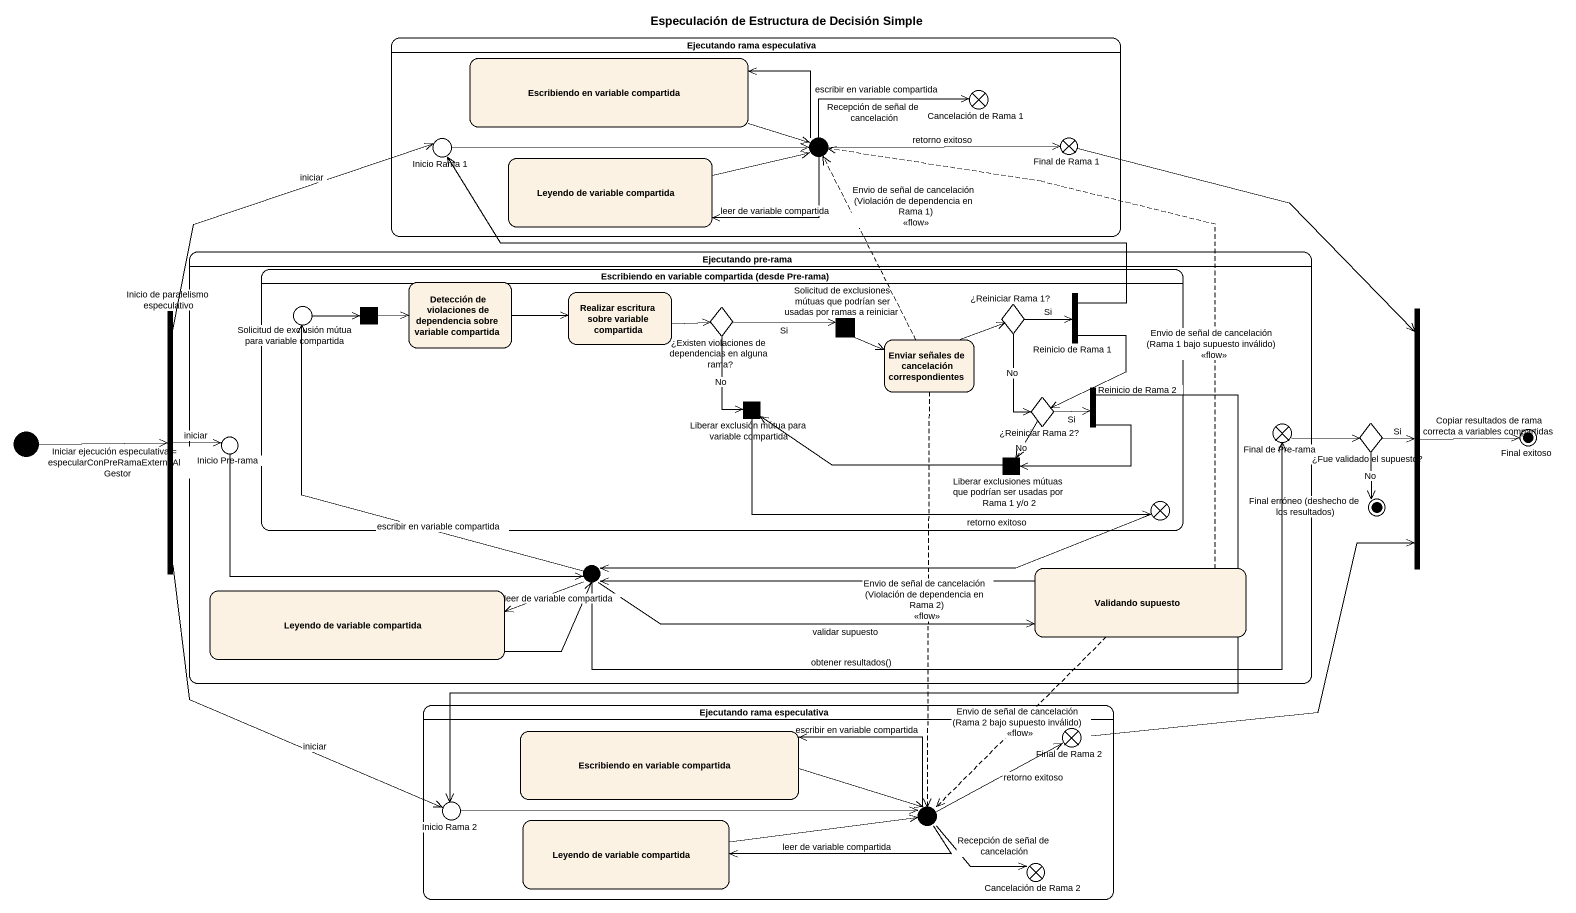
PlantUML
@startuml
title Especulación de Estructura de Decisión Simple
hide empty description
state "Ejecutando rama especulativa" as Ejecutando_rama_especulativa {
  state "Escribiendo en variable compartida" as Escribiendo_en_variable
  state "Cancelación de Rama 1" as Cancelación_de_Rama_1 <<exitPoint>>
  state "Inicio Rama 1" as Inicio_Rama_1 <<entryPoint>>
  state junction1 <<choice>>
  state "Final de Rama 1" as Final_de_Rama_1 <<exitPoint>>
  state "Leyendo de variable compartida" as Leyendo_de_variable
}
state "Ejecutando pre-rama" as Ejecutando_pre_rama {
  state "Escribiendo en variable compartida (desde Pre-rama)" as Escribiendo_en_variable_2 {
    state entry1 <<entryPoint>>
    state "Solicitud de exclusión mútua para variable compartida" as Solicitud_de_exclusión <<fork>>
    state "Detección de violaciones de dependencia sobre variable compartida" as Detección_de_violaciones_de
    state "Realizar escritura sobre variable compartida" as Realizar_escritura_sobre
    state "¿Existen violaciones de dependencias en alguna rama?" as Existen_violaciones_de <<choice>>
    state "¿Reiniciar Rama 1?" as Reiniciar_Rama_1 <<choice>>
    state "Reinicio de Rama 1" as Reinicio_de_Rama_1 <<fork>>
    state "Solicitud de exclusiones mútuas que podrían ser usadas por ramas a reiniciar" as Solicitud_de_exclusiones <<fork>>
    state "Enviar señales de cancelación correspondientes" as Enviar_señales_de
    state "Liberar exclusión mútua para variable compartida" as Liberar_exclusión_mútua <<join>>
    state "¿Reiniciar Rama 2?" as Reiniciar_Rama_2 <<choice>>
    state "Reinicio de Rama 2" as Reinicio_de_Rama_2 <<fork>>
    state "Liberar exclusiones mútuas que podrían ser usadas por Rama 1 y/o 2" as Liberar_exclusiones_mútuas <<join>>
    state exit1 <<exitPoint>>
  }
  state "Final de Pre-rama" as Final_de_Pre_rama <<exitPoint>>
  state "Inicio Pre-rama" as Inicio_Pre_rama <<entryPoint>>
  state junction2 <<choice>>
  state "Validando supuesto" as Validando_supuesto
  state "Leyendo de variable compartida" as Leyendo_de_variable_2
}
state fork1 <<join>>
state "Inicio de paralelismo especulativo" as Inicio_de_paralelismo <<fork>>
state "¿Fue validado el supuesto?" as Fue_validado_el_supuesto <<choice>>
state "Final exitoso" as Final_exitoso <<end>>
state "Final erróneo (deshecho de los resultados)" as Final_erróneo_deshecho_de <<end>>
state "Ejecutando rama especulativa" as Ejecutando_rama_especulativa_2 {
  state "Escribiendo en variable compartida" as Escribiendo_en_variable_3
  state "Final de Rama 2" as Final_de_Rama_2 <<exitPoint>>
  state "Inicio Rama 2" as Inicio_Rama_2 <<entryPoint>>
  state junction3 <<choice>>
  state "Leyendo de variable compartida" as Leyendo_de_variable_3
  state "Cancelación de Rama 2" as Cancelación_de_Rama_2 <<exitPoint>>
}
[*] -right-> Inicio_de_paralelismo : Iniciar ejecución especulativa = especularConPreRamaExternaAlGestor
Escribiendo_en_variable -right-> junction1
Inicio_Rama_1 -right-> junction1
junction1 -left-> Escribiendo_en_variable : escribir en variable compartida
junction1 -right-> Cancelación_de_Rama_1 : Recepción de señal de cancelación
junction1 -right-> Final_de_Rama_1 : retorno exitoso
junction1 -left-> Leyendo_de_variable : leer de variable compartida
Final_de_Rama_1 --> fork1
Leyendo_de_variable -right-> junction1
entry1 -right-> Solicitud_de_exclusión
Solicitud_de_exclusión -right-> Detección_de_violaciones_de
Detección_de_violaciones_de -right-> Realizar_escritura_sobre
Realizar_escritura_sobre -right-> Existen_violaciones_de
Existen_violaciones_de -right-> Solicitud_de_exclusiones : Si
Existen_violaciones_de --> Liberar_exclusión_mútua : No
Reiniciar_Rama_1 -right-> Reinicio_de_Rama_1 : Si
Reiniciar_Rama_1 --> Reiniciar_Rama_2 : No
Reinicio_de_Rama_1 -left-> Inicio_Rama_1
Reinicio_de_Rama_1 --> Reiniciar_Rama_2
fork1 -right-> Final_exitoso : Copiar resultados de rama correcta a variables compartidas
Inicio_de_paralelismo -up-> Inicio_Rama_1 : iniciar
Inicio_de_paralelismo -right-> Inicio_Pre_rama : iniciar
Inicio_de_paralelismo --> Inicio_Rama_2 : iniciar
Solicitud_de_exclusiones -right-> Enviar_señales_de
Enviar_señales_de -up[dashed]-> junction1 : Envio de señal de cancelación (Violación de dependencia en Rama 1)\n<<flow>>
Enviar_señales_de -right-> Reiniciar_Rama_1
Enviar_señales_de -[dashed]-> junction3 : Envio de señal de cancelación (Violación de dependencia en Rama 2)\n<<flow>>
Liberar_exclusión_mútua -right-> exit1 : retorno exitoso
Reiniciar_Rama_2 -right-> Reinicio_de_Rama_2 : Si
Reiniciar_Rama_2 --> Liberar_exclusiones_mútuas : No
Reinicio_de_Rama_2 --> Liberar_exclusiones_mútuas
Reinicio_de_Rama_2 --> Inicio_Rama_2
Final_de_Pre_rama -right-> Fue_validado_el_supuesto
Fue_validado_el_supuesto -right-> fork1 : Si
Fue_validado_el_supuesto --> Final_erróneo_deshecho_de : No
Inicio_Pre_rama -right-> junction2
Liberar_exclusiones_mútuas -left-> Liberar_exclusión_mútua
exit1 -left-> junction2
junction2 -up-> entry1 : escribir en variable compartida
junction2 -right-> Final_de_Pre_rama : obtener resultados()
junction2 -right-> Validando_supuesto : validar supuesto
junction2 -left-> Leyendo_de_variable_2 : leer de variable compartida
Validando_supuesto -up[dashed]-> junction1 : Envio de señal de cancelación (Rama 1 bajo supuesto inválido)\n<<flow>>
Validando_supuesto -left-> junction2
Validando_supuesto -[dashed]-> junction3 : Envio de señal de cancelación (Rama 2 bajo supuesto inválido)\n<<flow>>
Leyendo_de_variable_2 -right-> junction2
Escribiendo_en_variable_3 -right-> junction3
Final_de_Rama_2 -up-> fork1
Inicio_Rama_2 -right-> junction3
junction3 -left-> Escribiendo_en_variable_3 : escribir en variable compartida
junction3 -right-> Final_de_Rama_2 : retorno exitoso
junction3 -left-> Leyendo_de_variable_3 : leer de variable compartida
junction3 -right-> Cancelación_de_Rama_2 : Recepción de señal de cancelación
Leyendo_de_variable_3 -right-> junction3
@enduml
